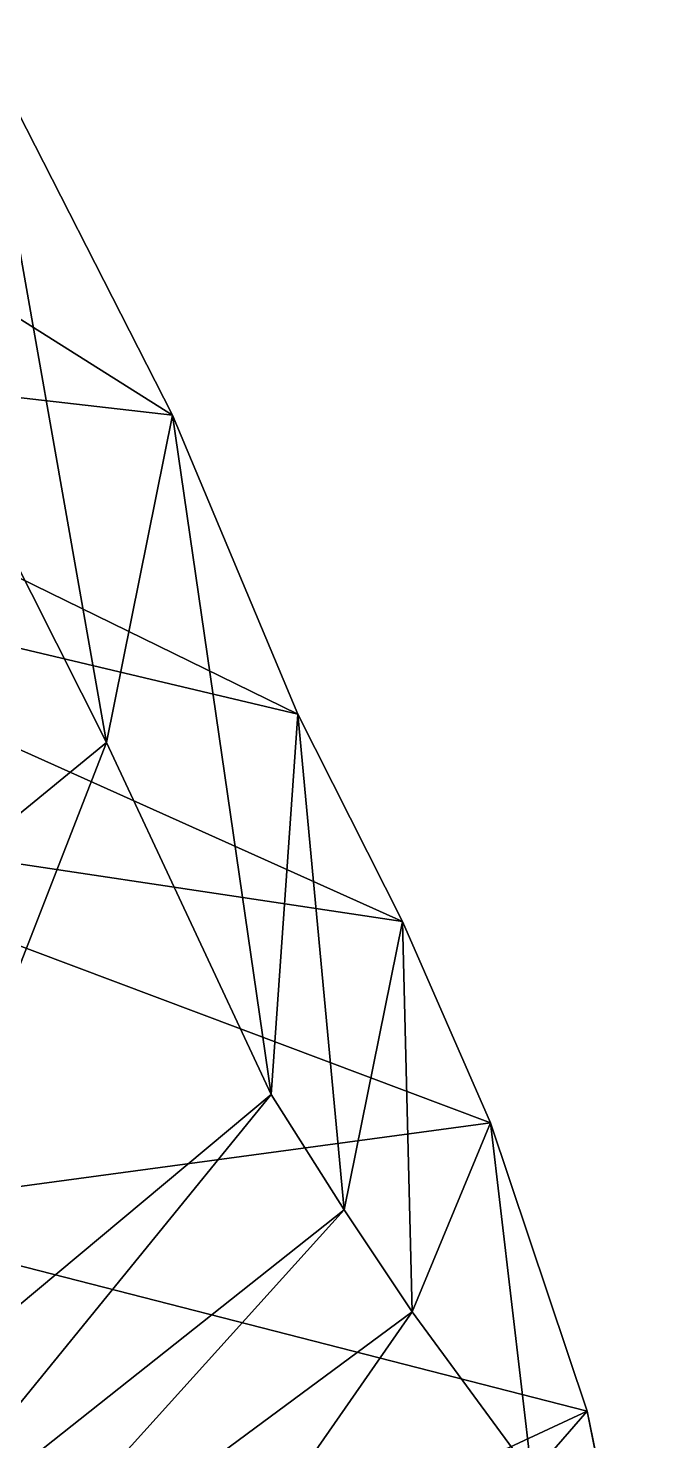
# Model space of a CAD drawing. Extents: x -0.56 to 0.56, y -0.72 to 0.31.
# Drawn here: x 0.4083 to 0.4851, y -0.2596 to -0.0856 of the extents above; entities that cross this region are included whole.
import ezdxf

# ---------------------------------------------------------------- set-up
doc = ezdxf.new("R2010")
doc.units = 0
doc.layers.add('BEAR_BLK$LWO', color=1, linetype='CONTINUOUS')

msp = doc.modelspace()

# ---------------------------------------------------------------- linework, layer by layer
at = {"layer": 'BEAR_BLK$LWO'}
for points in [[(0.34785, -0.1243, 1.40583), (0.35042, -0.08557, 1.43779), (0.42605, -0.13325, 1.4774)], [(0.35042, -0.08557, 1.43779), (0.40273, -0.08757, 1.50324), (0.42605, -0.13325, 1.4774)], [(0.40273, -0.08757, 1.50324), (0.38712, -0.11245, 1.59396), (0.41791, -0.1736, 1.54933)], [(0.41791, -0.1736, 1.54933), (0.42605, -0.13325, 1.4774), (0.40273, -0.08757, 1.50324)], [(0.36784, -0.21463, 1.62598), (0.41791, -0.1736, 1.54933), (0.38712, -0.11245, 1.59396)], [(0.34785, -0.1243, 1.40583), (0.42605, -0.13325, 1.4774), (0.44148, -0.17009, 1.45111)], [(0.34837, -0.14804, 1.38501), (0.34785, -0.1243, 1.40583), (0.44148, -0.17009, 1.45111)], [(0.42605, -0.13325, 1.4774), (0.41791, -0.1736, 1.54933), (0.43822, -0.21696, 1.51053)], [(0.43822, -0.21696, 1.51053), (0.44148, -0.17009, 1.45111), (0.42605, -0.13325, 1.4774)], [(0.34837, -0.14804, 1.38501), (0.44148, -0.17009, 1.45111), (0.4544, -0.19565, 1.41844)], [(0.4544, -0.19565, 1.41844), (0.36253, -0.18186, 1.35274), (0.34837, -0.14804, 1.38501)], [(0.44148, -0.17009, 1.45111), (0.43822, -0.21696, 1.51053), (0.44721, -0.23119, 1.48857)], [(0.4544, -0.19565, 1.41844), (0.44148, -0.17009, 1.45111), (0.44721, -0.23119, 1.48857)], [(0.41791, -0.1736, 1.54933), (0.36784, -0.21463, 1.62598), (0.3831, -0.26303, 1.57381)], [(0.3831, -0.26303, 1.57381), (0.43822, -0.21696, 1.51053), (0.41791, -0.1736, 1.54933)], [(0.36253, -0.18186, 1.35274), (0.4544, -0.19565, 1.41844), (0.46524, -0.22048, 1.38536)], [(0.46524, -0.22048, 1.38536), (0.38225, -0.23167, 1.31405), (0.36253, -0.18186, 1.35274)], [(0.4544, -0.19565, 1.41844), (0.44721, -0.23119, 1.48857), (0.45556, -0.24378, 1.4666)], [(0.46524, -0.22048, 1.38536), (0.4544, -0.19565, 1.41844), (0.45556, -0.24378, 1.4666)], [(0.43822, -0.21696, 1.51053), (0.3831, -0.26303, 1.57381), (0.38926, -0.27714, 1.55183)], [(0.44721, -0.23119, 1.48857), (0.43822, -0.21696, 1.51053), (0.38926, -0.27714, 1.55183)], [(0.38225, -0.23167, 1.31405), (0.46524, -0.22048, 1.38536), (0.47713, -0.256, 1.35383)], [(0.46524, -0.22048, 1.38536), (0.45556, -0.24378, 1.4666), (0.47032, -0.26386, 1.42678)], [(0.47032, -0.26386, 1.42678), (0.47713, -0.256, 1.35383), (0.46524, -0.22048, 1.38536)], [(0.44721, -0.23119, 1.48857), (0.38926, -0.27714, 1.55183), (0.39626, -0.2876, 1.53027)], [(0.45556, -0.24378, 1.4666), (0.44721, -0.23119, 1.48857), (0.39626, -0.2876, 1.53027)], [(0.40488, -0.28964, 1.28688), (0.38225, -0.23167, 1.31405), (0.47713, -0.256, 1.35383)], [(0.45556, -0.24378, 1.4666), (0.39626, -0.2876, 1.53027), (0.41899, -0.2964, 1.48789)], [(0.41899, -0.2964, 1.48789), (0.47032, -0.26386, 1.42678), (0.45556, -0.24378, 1.4666)], [(0.40488, -0.28964, 1.28688), (0.47713, -0.256, 1.35383), (0.48509, -0.29495, 1.3289)], [(0.47713, -0.256, 1.35383), (0.47032, -0.26386, 1.42678), (0.48396, -0.29024, 1.38961)], [(0.48396, -0.29024, 1.38961), (0.48509, -0.29495, 1.3289), (0.47713, -0.256, 1.35383)]]:
    msp.add_3dface(points, dxfattribs=at)

doc.saveas('drawing.dxf')
